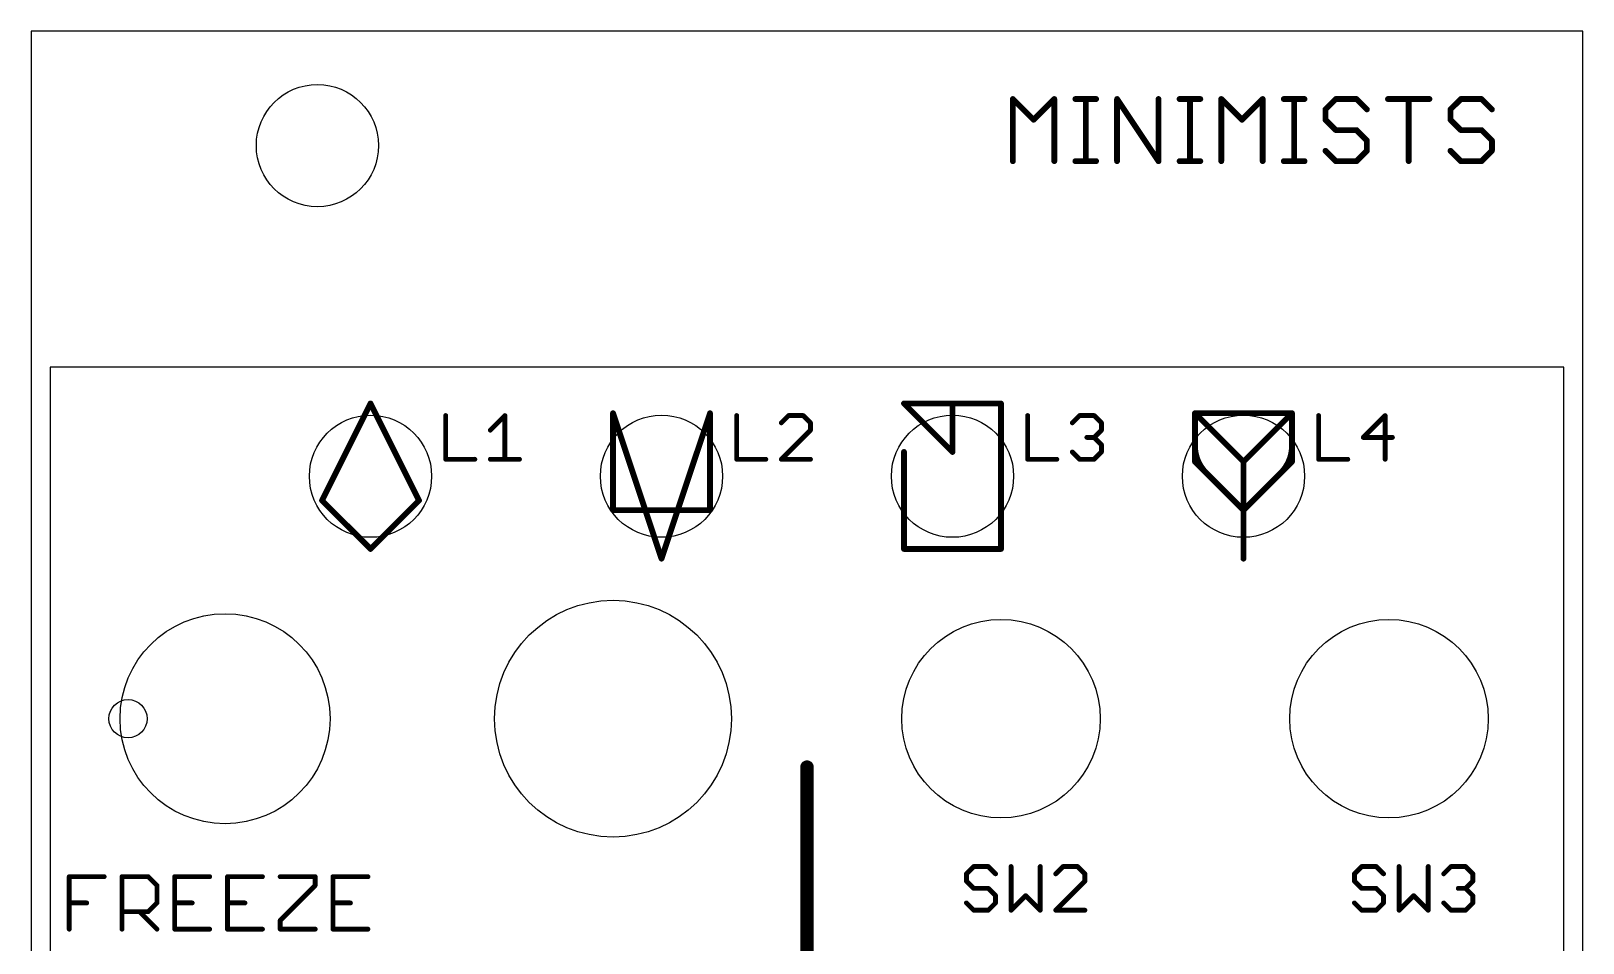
# Model space of a CAD drawing. Extents: x 0 to 41, y 0 to 128.
# Drawn here: x 0 to 40.64, y 104.62 to 128.5 of the extents above; entities that cross this region are included whole.
import ezdxf

# ---------------------------------------------------------------- set-up
doc = ezdxf.new("R2010")
doc.units = 0
doc.layers.add('20', color=7, linetype='CONTINUOUS')
doc.layers.add('25', color=253, linetype='CONTINUOUS')

msp = doc.modelspace()

# ---------------------------------------------------------------- linework, layer by layer
at = {"layer": '20'}
for p, q in [((40.64, 128.5), (0, 128.5)), ((0, 128.5), (0, 0)), ((40.64, 0), (40.64, 128.5)), ((40.14, 119.7), (0.5, 119.7)), ((0.5, 119.7), (0.5, 8.8)), ((40.14, 8.8), (40.14, 119.7))]:
    msp.add_line(p, q, dxfattribs=at)
for centre, radius in [((7.5, 125.5), 1.6), ((8.89, 116.84), 1.6), ((16.51, 116.84), 1.6), ((24.13, 116.84), 1.6), ((31.75, 116.84), 1.6), ((15.24, 110.49), 3.1), ((5.08, 110.49), 2.75), ((25.4, 110.49), 2.6), ((35.56, 110.49), 2.6), ((2.54, 110.49), 0.5)]:
    msp.add_circle(centre, radius, dxfattribs=at)
at = {"layer": '25'}
for points, const_width in [([(25.7112, 125.0922), (25.7112, 126.7192)], 0.1524), ([(25.7112, 126.7192), (26.2535, 126.1769)], 0.1524), ([(26.2535, 126.1769), (26.7959, 126.7192)], 0.1524), ([(26.7959, 126.7192), (26.7959, 125.0922)], 0.1524), ([(27.3484, 126.7192), (27.8907, 126.7192)], 0.1524), ([(27.6195, 125.0922), (27.6195, 126.7192)], 0.1524), ([(28.4398, 125.0922), (28.4398, 126.7192)], 0.1524), ([(28.4398, 126.7192), (29.5245, 125.0922)], 0.1524), ([(29.5245, 125.0922), (29.5245, 126.7192)], 0.1524), ([(30.077, 126.7192), (30.6193, 126.7192)], 0.1524), ([(30.3481, 125.0922), (30.3481, 126.7192)], 0.1524), ([(31.1684, 125.0922), (31.1684, 126.7192)], 0.1524), ([(31.1684, 126.7192), (31.7107, 126.1769)], 0.1524), ([(31.7107, 126.1769), (32.253, 126.7192)], 0.1524), ([(32.253, 126.7192), (32.253, 125.0922)], 0.1524), ([(32.8055, 126.7192), (33.3479, 126.7192)], 0.1524), ([(33.0767, 125.0922), (33.0767, 126.7192)], 0.1524), ([(34.1681, 126.7192), (33.897, 126.448)], 0.1524), ([(33.897, 126.448), (33.897, 126.1769)], 0.1524), ([(34.7105, 126.7192), (34.1681, 126.7192)], 0.1524), ([(34.9816, 126.448), (34.7105, 126.7192)], 0.1524), ([(35.5341, 126.7192), (36.6188, 126.7192)], 0.1524), ([(36.0765, 125.0922), (36.0765, 126.7192)], 0.1524), ([(37.4425, 126.7192), (37.1713, 126.448)], 0.1524), ([(37.1713, 126.448), (37.1713, 126.1769)], 0.1524), ([(37.9848, 126.7192), (37.4425, 126.7192)], 0.1524), ([(38.256, 126.448), (37.9848, 126.7192)], 0.1524), ([(33.897, 126.1769), (34.1681, 125.9057)], 0.1524), ([(37.1713, 126.1769), (37.4425, 125.9057)], 0.1524), ([(34.1681, 125.9057), (34.7105, 125.9057)], 0.1524), ([(34.7105, 125.9057), (34.9816, 125.6345)], 0.1524), ([(34.9816, 125.6345), (34.9816, 125.3634)], 0.1524), ([(37.4425, 125.9057), (37.9848, 125.9057)], 0.1524), ([(37.9848, 125.9057), (38.256, 125.6345)], 0.1524), ([(38.256, 125.6345), (38.256, 125.3634)], 0.1524), ([(34.1681, 125.0922), (33.897, 125.3634)], 0.1524), ([(34.9816, 125.3634), (34.7105, 125.0922)], 0.1524), ([(37.4425, 125.0922), (37.1713, 125.3634)], 0.1524), ([(38.256, 125.3634), (37.9848, 125.0922)], 0.1524), ([(27.3484, 125.0922), (27.8907, 125.0922)], 0.1524), ([(30.077, 125.0922), (30.6193, 125.0922)], 0.1524), ([(32.8055, 125.0922), (33.3479, 125.0922)], 0.1524), ([(34.7105, 125.0922), (34.1681, 125.0922)], 0.1524), ([(37.9848, 125.0922), (37.4425, 125.0922)], 0.1524), ([(8.89, 118.745), (7.62, 116.205)], 0.1524), ([(10.16, 116.205), (8.89, 118.745)], 0.1524), ([(24.13, 118.745), (22.86, 118.745)], 0.1524), ([(22.86, 118.745), (24.13, 117.475)], 0.1524), ([(25.4, 118.745), (24.13, 118.745)], 0.1524), ([(24.13, 117.475), (24.13, 118.745)], 0.1524), ([(25.4, 114.935), (25.4, 118.745)], 0.1524), ([(10.8585, 118.4285), (10.8585, 117.2845)], 0.127), ([(12.0279, 118.0472), (12.4092, 118.4285)], 0.127), ([(12.4092, 118.4285), (12.4092, 117.2845)], 0.127), ([(15.24, 118.491), (16.51, 114.681)], 0.1524), ([(15.24, 115.951), (15.24, 118.491)], 0.1524), ([(16.51, 114.681), (17.78, 118.491)], 0.1524), ([(17.78, 118.491), (17.78, 115.951)], 0.1524), ([(18.4785, 118.4285), (18.4785, 117.2845)], 0.127), ([(19.8386, 118.4285), (19.6479, 118.2378)], 0.127), ([(20.2199, 118.4285), (19.8386, 118.4285)], 0.127), ([(20.4105, 118.2378), (20.2199, 118.4285)], 0.127), ([(20.4105, 118.0472), (20.4105, 118.2378)], 0.127), ([(26.0985, 118.4285), (26.0985, 117.2845)], 0.127), ([(27.2679, 118.2378), (27.4586, 118.4285)], 0.127), ([(27.4586, 118.4285), (27.8399, 118.4285)], 0.127), ([(27.8399, 118.4285), (28.0305, 118.2378)], 0.127), ([(28.0305, 118.2378), (28.0305, 118.0472)], 0.127), ([(33.02, 118.491), (30.48, 118.491)], 0.1524), ([(30.48, 118.491), (31.75, 117.221)], 0.1524), ([(30.48, 118.491), (30.48, 117.6352)], 0.1524), ([(31.75, 117.221), (33.02, 118.491)], 0.1524), ([(33.02, 118.491), (33.02, 117.6352)], 0.1524), ([(33.7185, 118.4285), (33.7185, 117.2845)], 0.127), ([(35.4599, 118.4285), (34.8879, 117.8565)], 0.127), ([(35.4599, 117.2845), (35.4599, 118.4285)], 0.127), ([(19.6479, 117.2845), (20.4105, 118.0472)], 0.127), ([(27.8399, 117.8565), (27.6492, 117.8565)], 0.127), ([(28.0305, 118.0472), (27.8399, 117.8565)], 0.127), ([(27.8399, 117.8565), (28.0305, 117.6658)], 0.127), ([(34.8879, 117.8565), (35.6505, 117.8565)], 0.127), ([(22.86, 117.475), (22.86, 114.935)], 0.1524), ([(27.4586, 117.2845), (27.2679, 117.4752)], 0.127), ([(28.0305, 117.4752), (27.8399, 117.2845)], 0.127), ([(28.0305, 117.6658), (28.0305, 117.4752)], 0.127), ([(30.48, 117.221), (30.48, 117.6352)], 0.1524), ([(33.02, 117.221), (33.02, 117.6352)], 0.1524), ([(10.8585, 117.2845), (11.6212, 117.2845)], 0.127), ([(12.0279, 117.2845), (12.7905, 117.2845)], 0.127), ([(18.4785, 117.2845), (19.2412, 117.2845)], 0.127), ([(20.4105, 117.2845), (19.6479, 117.2845)], 0.127), ([(26.0985, 117.2845), (26.8612, 117.2845)], 0.127), ([(27.8399, 117.2845), (27.4586, 117.2845)], 0.127), ([(30.7729, 116.9281), (30.48, 117.221)], 0.1524), ([(31.75, 117.221), (31.75, 115.951)], 0.1524), ([(32.7271, 116.9281), (33.02, 117.221)], 0.1524), ([(33.7185, 117.2845), (34.4811, 117.2845)], 0.127), ([(30.7729, 116.9281), (31.75, 115.951)], 0.1524), ([(32.7271, 116.9281), (31.75, 115.951)], 0.1524), ([(7.62, 116.205), (8.89, 114.935)], 0.1524), ([(8.89, 114.935), (10.16, 116.205)], 0.1524), ([(17.78, 115.951), (15.24, 115.951)], 0.1524), ([(31.75, 115.951), (31.75, 114.681)], 0.1524), ([(22.86, 114.935), (25.4, 114.935)], 0.1524), ([(20.32, 109.22), (20.32, 104.14)], 0.3556), ([(24.686, 106.6175), (24.4953, 106.4268)], 0.127), ([(24.4953, 106.4268), (24.4953, 106.2362)], 0.127), ([(25.0673, 106.6175), (24.686, 106.6175)], 0.127), ([(25.258, 106.4268), (25.0673, 106.6175)], 0.127), ([(25.6647, 106.6175), (25.6647, 105.4735)], 0.127), ([(26.4274, 105.4735), (26.4274, 106.6175)], 0.127), ([(27.0248, 106.6175), (26.8341, 106.4268)], 0.127), ([(27.4061, 106.6175), (27.0248, 106.6175)], 0.127), ([(27.5967, 106.4268), (27.4061, 106.6175)], 0.127), ([(27.5967, 106.2362), (27.5967, 106.4268)], 0.127), ([(34.846, 106.6175), (34.6553, 106.4268)], 0.127), ([(34.6553, 106.4268), (34.6553, 106.2362)], 0.127), ([(35.2273, 106.6175), (34.846, 106.6175)], 0.127), ([(35.418, 106.4268), (35.2273, 106.6175)], 0.127), ([(35.8247, 106.6175), (35.8247, 105.4735)], 0.127), ([(36.5874, 105.4735), (36.5874, 106.6175)], 0.127), ([(36.9941, 106.4268), (37.1848, 106.6175)], 0.127), ([(37.1848, 106.6175), (37.5661, 106.6175)], 0.127), ([(37.5661, 106.6175), (37.7567, 106.4268)], 0.127), ([(37.7567, 106.4268), (37.7567, 106.2362)], 0.127), ([(1, 104.9775), (1, 106.3517)], 0.127), ([(1, 106.3517), (1.9161, 106.3517)], 0.127), ([(2.3811, 104.9775), (2.3811, 106.3517)], 0.127), ([(2.3811, 106.3517), (3.0682, 106.3517)], 0.127), ([(3.0682, 106.3517), (3.2973, 106.1226)], 0.127), ([(3.2973, 106.1226), (3.2973, 105.6646)], 0.127), ([(4.6784, 106.3517), (3.7623, 106.3517)], 0.127), ([(3.7623, 106.3517), (3.7623, 104.9775)], 0.127), ([(6.0596, 106.3517), (5.1435, 106.3517)], 0.127), ([(5.1435, 106.3517), (5.1435, 104.9775)], 0.127), ([(6.5247, 106.3517), (7.4408, 106.3517)], 0.127), ([(7.4408, 106.1226), (6.5247, 105.2065)], 0.127), ([(7.4408, 106.3517), (7.4408, 106.1226)], 0.127), ([(8.822, 106.3517), (7.9059, 106.3517)], 0.127), ([(7.9059, 106.3517), (7.9059, 104.9775)], 0.127), ([(24.4953, 106.2362), (24.686, 106.0455)], 0.127), ([(24.686, 106.0455), (25.0673, 106.0455)], 0.127), ([(25.0673, 106.0455), (25.258, 105.8548)], 0.127), ([(26.8341, 105.4735), (27.5967, 106.2362)], 0.127), ([(34.6553, 106.2362), (34.846, 106.0455)], 0.127), ([(34.846, 106.0455), (35.2273, 106.0455)], 0.127), ([(35.2273, 106.0455), (35.418, 105.8548)], 0.127), ([(37.5661, 106.0455), (37.3754, 106.0455)], 0.127), ([(37.7567, 106.2362), (37.5661, 106.0455)], 0.127), ([(37.5661, 106.0455), (37.7567, 105.8548)], 0.127), ([(1, 105.6646), (1.458, 105.6646)], 0.127), ([(3.2973, 105.6646), (3.0682, 105.4356)], 0.127), ([(3.7623, 105.6646), (4.2204, 105.6646)], 0.127), ([(5.1435, 105.6646), (5.6016, 105.6646)], 0.127), ([(7.9059, 105.6646), (8.3639, 105.6646)], 0.127), ([(24.686, 105.4735), (24.4953, 105.6642)], 0.127), ([(25.258, 105.6642), (25.0673, 105.4735)], 0.127), ([(25.258, 105.8548), (25.258, 105.6642)], 0.127), ([(25.6647, 105.4735), (26.046, 105.8548)], 0.127), ([(26.046, 105.8548), (26.4274, 105.4735)], 0.127), ([(34.846, 105.4735), (34.6553, 105.6642)], 0.127), ([(35.418, 105.6642), (35.2273, 105.4735)], 0.127), ([(35.418, 105.8548), (35.418, 105.6642)], 0.127), ([(35.8247, 105.4735), (36.206, 105.8548)], 0.127), ([(36.206, 105.8548), (36.5874, 105.4735)], 0.127), ([(37.1848, 105.4735), (36.9941, 105.6642)], 0.127), ([(37.7567, 105.6642), (37.5661, 105.4735)], 0.127), ([(37.7567, 105.8548), (37.7567, 105.6642)], 0.127), ([(3.0682, 105.4356), (2.3811, 105.4356)], 0.127), ([(2.8392, 105.4356), (3.2973, 104.9775)], 0.127), ([(6.5247, 105.2065), (6.5247, 104.9775)], 0.127), ([(25.0673, 105.4735), (24.686, 105.4735)], 0.127), ([(27.5967, 105.4735), (26.8341, 105.4735)], 0.127), ([(35.2273, 105.4735), (34.846, 105.4735)], 0.127), ([(37.5661, 105.4735), (37.1848, 105.4735)], 0.127), ([(3.7623, 104.9775), (4.6784, 104.9775)], 0.127), ([(5.1435, 104.9775), (6.0596, 104.9775)], 0.127), ([(6.5247, 104.9775), (7.4408, 104.9775)], 0.127), ([(7.9059, 104.9775), (8.822, 104.9775)], 0.127)]:
    msp.add_lwpolyline(points, dxfattribs=dict(at, const_width=const_width))
for points, const_width in [([(25.7493, 126.7192, 1), (25.6731, 126.7192)], 0.0762), ([(25.7381, 126.7461, 1), (25.6843, 126.6922)], 0.0762), ([(26.834, 126.7192, 1), (26.7578, 126.7192)], 0.0762), ([(26.8228, 126.6922, 1), (26.7689, 126.7461)], 0.0762), ([(27.3484, 126.7573, 1), (27.3484, 126.6811)], 0.0762), ([(27.6576, 126.7192, 1), (27.5814, 126.7192)], 0.0762), ([(27.8907, 126.6811, 1), (27.8907, 126.7573)], 0.0762), ([(28.4779, 126.7192, 1), (28.4017, 126.7192)], 0.0762), ([(28.4715, 126.7403, 1), (28.4081, 126.6981)], 0.0762), ([(29.5626, 126.7192, 1), (29.4864, 126.7192)], 0.0762), ([(30.077, 126.7573, 1), (30.077, 126.6811)], 0.0762), ([(30.3862, 126.7192, 1), (30.31, 126.7192)], 0.0762), ([(30.6193, 126.6811, 1), (30.6193, 126.7573)], 0.0762), ([(31.1953, 126.7461, 1), (31.1414, 126.6922)], 0.0762), ([(31.2065, 126.7192, 1), (31.1303, 126.7192)], 0.0762), ([(32.2911, 126.7192, 1), (32.2149, 126.7192)], 0.0762), ([(32.28, 126.6922, 1), (32.2261, 126.7461)], 0.0762), ([(32.8055, 126.7573, 1), (32.8055, 126.6811)], 0.0762), ([(33.1148, 126.7192, 1), (33.0386, 126.7192)], 0.0762), ([(33.3479, 126.6811, 1), (33.3479, 126.7573)], 0.0762), ([(33.87, 126.475, 1), (33.9239, 126.4211)], 0.0762), ([(33.9351, 126.448, 1), (33.8589, 126.448)], 0.0762), ([(34.1681, 126.7573, 1), (34.1681, 126.6811)], 0.0762), ([(34.1951, 126.6922, 1), (34.1412, 126.7461)], 0.0762), ([(34.7374, 126.7461, 1), (34.6835, 126.6922)], 0.0762), ([(34.7105, 126.6811, 1), (34.7105, 126.7573)], 0.0762), ([(34.9547, 126.4211, 1), (35.0086, 126.475)], 0.0762), ([(35.5341, 126.7573, 1), (35.5341, 126.6811)], 0.0762), ([(36.1146, 126.7192, 1), (36.0384, 126.7192)], 0.0762), ([(36.6188, 126.6811, 1), (36.6188, 126.7573)], 0.0762), ([(37.2094, 126.448, 1), (37.1332, 126.448)], 0.0762), ([(37.1444, 126.475, 1), (37.1982, 126.4211)], 0.0762), ([(37.4425, 126.7573, 1), (37.4425, 126.6811)], 0.0762), ([(37.4694, 126.6922, 1), (37.4155, 126.7461)], 0.0762), ([(38.0117, 126.7461, 1), (37.9578, 126.6922)], 0.0762), ([(37.9848, 126.6811, 1), (37.9848, 126.7573)], 0.0762), ([(38.229, 126.4211, 1), (38.2829, 126.475)], 0.0762), ([(26.2266, 126.2038, 1), (26.2805, 126.1499)], 0.0762), ([(26.2266, 126.1499, 1), (26.2805, 126.2038)], 0.0762), ([(31.6838, 126.2038, 1), (31.7377, 126.1499)], 0.0762), ([(31.6838, 126.1499, 1), (31.7377, 126.2038)], 0.0762), ([(33.9239, 126.2038, 1), (33.87, 126.1499)], 0.0762), ([(33.8589, 126.1769, 1), (33.9351, 126.1769)], 0.0762), ([(37.1982, 126.2038, 1), (37.1444, 126.1499)], 0.0762), ([(37.1332, 126.1769, 1), (37.2094, 126.1769)], 0.0762), ([(34.1681, 125.9438, 1), (34.1681, 125.8676)], 0.0762), ([(34.1412, 125.8788, 1), (34.1951, 125.9326)], 0.0762), ([(34.7374, 125.9326, 1), (34.6835, 125.8788)], 0.0762), ([(34.7105, 125.8676, 1), (34.7105, 125.9438)], 0.0762), ([(35.0197, 125.6345, 1), (34.9435, 125.6345)], 0.0762), ([(34.9547, 125.6076, 1), (35.0086, 125.6615)], 0.0762), ([(37.4425, 125.9438, 1), (37.4425, 125.8676)], 0.0762), ([(37.4155, 125.8788, 1), (37.4694, 125.9326)], 0.0762), ([(38.0117, 125.9326, 1), (37.9578, 125.8788)], 0.0762), ([(37.9848, 125.8676, 1), (37.9848, 125.9438)], 0.0762), ([(38.2941, 125.6345, 1), (38.2179, 125.6345)], 0.0762), ([(38.229, 125.6076, 1), (38.2829, 125.6615)], 0.0762), ([(33.9239, 125.3903, 1), (33.87, 125.3364)], 0.0762), ([(34.9435, 125.3634, 1), (35.0197, 125.3634)], 0.0762), ([(35.0086, 125.3364, 1), (34.9547, 125.3903)], 0.0762), ([(37.1982, 125.3903, 1), (37.1444, 125.3364)], 0.0762), ([(38.2179, 125.3634, 1), (38.2941, 125.3634)], 0.0762), ([(38.2829, 125.3364, 1), (38.229, 125.3903)], 0.0762), ([(25.6731, 125.0922, 1), (25.7493, 125.0922)], 0.0762), ([(26.7578, 125.0922, 1), (26.834, 125.0922)], 0.0762), ([(27.3484, 125.1303, 1), (27.3484, 125.0541)], 0.0762), ([(27.5814, 125.0922, 1), (27.6576, 125.0922)], 0.0762), ([(27.8907, 125.0541, 1), (27.8907, 125.1303)], 0.0762), ([(28.4017, 125.0922, 1), (28.4779, 125.0922)], 0.0762), ([(29.4864, 125.0922, 1), (29.5626, 125.0922)], 0.0762), ([(29.4928, 125.0711, 1), (29.5562, 125.1133)], 0.0762), ([(30.077, 125.1303, 1), (30.077, 125.0541)], 0.0762), ([(30.31, 125.0922, 1), (30.3862, 125.0922)], 0.0762), ([(30.6193, 125.0541, 1), (30.6193, 125.1303)], 0.0762), ([(31.1303, 125.0922, 1), (31.2065, 125.0922)], 0.0762), ([(32.2149, 125.0922, 1), (32.2911, 125.0922)], 0.0762), ([(32.8055, 125.1303, 1), (32.8055, 125.0541)], 0.0762), ([(33.0386, 125.0922, 1), (33.1148, 125.0922)], 0.0762), ([(33.3479, 125.0541, 1), (33.3479, 125.1303)], 0.0762), ([(34.1681, 125.1303, 1), (34.1681, 125.0541)], 0.0762), ([(34.1412, 125.0653, 1), (34.1951, 125.1191)], 0.0762), ([(34.6835, 125.1191, 1), (34.7374, 125.0653)], 0.0762), ([(34.7105, 125.0541, 1), (34.7105, 125.1303)], 0.0762), ([(36.0384, 125.0922, 1), (36.1146, 125.0922)], 0.0762), ([(37.4425, 125.1303, 1), (37.4425, 125.0541)], 0.0762), ([(37.4155, 125.0653, 1), (37.4694, 125.1191)], 0.0762), ([(37.9578, 125.1191, 1), (38.0117, 125.0653)], 0.0762), ([(37.9848, 125.0541, 1), (37.9848, 125.1303)], 0.0762), ([(8.9241, 118.762, 1), (8.8559, 118.728)], 0.0762), ([(8.9241, 118.728, 1), (8.8559, 118.762)], 0.0762), ([(22.86, 118.7831, 1), (22.86, 118.7069)], 0.0762), ([(22.8869, 118.7719, 1), (22.8331, 118.7181)], 0.0762), ([(24.13, 118.7831, 1), (24.13, 118.7069)], 0.0762), ([(24.1681, 118.745, 1), (24.0919, 118.745)], 0.0762), ([(24.13, 118.7069, 1), (24.13, 118.7831)], 0.0762), ([(25.4381, 118.745, 1), (25.3619, 118.745)], 0.0762), ([(25.4, 118.7069, 1), (25.4, 118.7831)], 0.0762), ([(10.8903, 118.4285, 1), (10.8268, 118.4285)], 0.0635), ([(12.441, 118.4285, 1), (12.3775, 118.4285)], 0.0635), ([(12.4317, 118.406, 1), (12.3868, 118.4509)], 0.0635), ([(15.2781, 118.491, 1), (15.2019, 118.491)], 0.0762), ([(15.2761, 118.503, 1), (15.2039, 118.479)], 0.0762), ([(17.8181, 118.491, 1), (17.7419, 118.491)], 0.0762), ([(17.8161, 118.479, 1), (17.7439, 118.503)], 0.0762), ([(18.5102, 118.4285, 1), (18.4468, 118.4285)], 0.0635), ([(19.6254, 118.2603, 1), (19.6703, 118.2154)], 0.0635), ([(19.8386, 118.4602, 1), (19.8386, 118.3967)], 0.0635), ([(19.861, 118.406, 1), (19.8161, 118.4509)], 0.0635), ([(20.2423, 118.4509, 1), (20.1974, 118.406)], 0.0635), ([(20.2199, 118.3967, 1), (20.2199, 118.4602)], 0.0635), ([(20.4423, 118.2378, 1), (20.3788, 118.2378)], 0.0635), ([(20.3881, 118.2154, 1), (20.433, 118.2603)], 0.0635), ([(26.1303, 118.4285, 1), (26.0668, 118.4285)], 0.0635), ([(27.2454, 118.2603, 1), (27.2903, 118.2154)], 0.0635), ([(27.4586, 118.4602, 1), (27.4586, 118.3967)], 0.0635), ([(27.481, 118.406, 1), (27.4361, 118.4509)], 0.0635), ([(27.8623, 118.4509, 1), (27.8174, 118.406)], 0.0635), ([(27.8399, 118.3967, 1), (27.8399, 118.4602)], 0.0635), ([(28.0623, 118.2378, 1), (27.9988, 118.2378)], 0.0635), ([(28.0081, 118.2154, 1), (28.053, 118.2603)], 0.0635), ([(30.48, 118.5291, 1), (30.48, 118.4529)], 0.0762), ([(30.5181, 118.491, 1), (30.4419, 118.491)], 0.0762), ([(30.5069, 118.5179, 1), (30.4531, 118.4641)], 0.0762), ([(33.0581, 118.491, 1), (32.9819, 118.491)], 0.0762), ([(33.0469, 118.4641, 1), (32.9931, 118.5179)], 0.0762), ([(33.02, 118.4529, 1), (33.02, 118.5291)], 0.0762), ([(33.7503, 118.4285, 1), (33.6867, 118.4285)], 0.0635), ([(35.4916, 118.4285, 1), (35.4281, 118.4285)], 0.0635), ([(35.4823, 118.406, 1), (35.4374, 118.4509)], 0.0635), ([(12.0054, 118.0696, 1), (12.0503, 118.0247)], 0.0635), ([(20.3788, 118.0472, 1), (20.4423, 118.0472)], 0.0635), ([(20.433, 118.0247, 1), (20.3881, 118.0696)], 0.0635), ([(27.6492, 117.8882, 1), (27.6492, 117.8247)], 0.0635), ([(27.8623, 117.8789, 1), (27.8174, 117.834)], 0.0635), ([(27.8174, 117.8789, 1), (27.8623, 117.834)], 0.0635), ([(27.8399, 117.8247, 1), (27.8399, 117.8882)], 0.0635), ([(27.9988, 118.0472, 1), (28.0623, 118.0472)], 0.0635), ([(28.053, 118.0247, 1), (28.0081, 118.0696)], 0.0635), ([(34.8879, 117.8882, 1), (34.8879, 117.8247)], 0.0635), ([(34.8654, 117.8789, 1), (34.9103, 117.834)], 0.0635), ([(35.6505, 117.8247, 1), (35.6505, 117.8882)], 0.0635), ([(22.8981, 117.475, 1), (22.8219, 117.475)], 0.0762), ([(24.0919, 117.475, 1), (24.1681, 117.475)], 0.0762), ([(24.1031, 117.4481, 1), (24.1569, 117.5019)], 0.0762), ([(27.2903, 117.4976, 1), (27.2454, 117.4527)], 0.0635), ([(28.0623, 117.6658, 1), (27.9988, 117.6658)], 0.0635), ([(27.9988, 117.4752, 1), (28.0623, 117.4752)], 0.0635), ([(28.0081, 117.6434, 1), (28.053, 117.6883)], 0.0635), ([(28.053, 117.4527, 1), (28.0081, 117.4976)], 0.0635), ([(30.5181, 117.6352, 1), (30.4419, 117.6352)], 0.0762), ([(30.48, 117.6352, 0.1989), (30.7729, 116.9281)], 0.1524), ([(30.5181, 117.6352, 1), (30.4419, 117.6352)], 0.0762), ([(30.4419, 117.6352, 1), (30.5181, 117.6352)], 0.0762), ([(32.7271, 116.9281, 0.1989), (33.02, 117.6352)], 0.1524), ([(33.0581, 117.6352, 1), (32.9819, 117.6352)], 0.0762), ([(33.0581, 117.6352, 1), (32.9819, 117.6352)], 0.0762), ([(32.9819, 117.6352, 1), (33.0581, 117.6352)], 0.0762), ([(10.8585, 117.3163, 1), (10.8585, 117.2528)], 0.0635), ([(10.8268, 117.2845, 1), (10.8903, 117.2845)], 0.0635), ([(11.6212, 117.2528, 1), (11.6212, 117.3163)], 0.0635), ([(12.0279, 117.3163, 1), (12.0279, 117.2528)], 0.0635), ([(12.3775, 117.2845, 1), (12.441, 117.2845)], 0.0635), ([(12.7905, 117.2528, 1), (12.7905, 117.3163)], 0.0635), ([(18.4785, 117.3163, 1), (18.4785, 117.2528)], 0.0635), ([(18.4468, 117.2845, 1), (18.5102, 117.2845)], 0.0635), ([(19.2412, 117.2528, 1), (19.2412, 117.3163)], 0.0635), ([(19.6254, 117.307, 1), (19.6703, 117.262)], 0.0635), ([(19.6479, 117.3163, 1), (19.6479, 117.2528)], 0.0635), ([(20.4105, 117.2528, 1), (20.4105, 117.3163)], 0.0635), ([(26.0985, 117.3163, 1), (26.0985, 117.2528)], 0.0635), ([(26.0668, 117.2845, 1), (26.1303, 117.2845)], 0.0635), ([(26.8612, 117.2528, 1), (26.8612, 117.3163)], 0.0635), ([(27.4586, 117.3163, 1), (27.4586, 117.2528)], 0.0635), ([(27.4361, 117.262, 1), (27.481, 117.307)], 0.0635), ([(27.8174, 117.307, 1), (27.8623, 117.262)], 0.0635), ([(27.8399, 117.2528, 1), (27.8399, 117.3163)], 0.0635), ([(30.4419, 117.221, 1), (30.5181, 117.221)], 0.0762), ([(30.5069, 117.2479, 1), (30.4531, 117.1941)], 0.0762), ([(31.7881, 117.221, 1), (31.7119, 117.221)], 0.0762), ([(31.7231, 117.2479, 1), (31.7769, 117.1941)], 0.0762), ([(31.7231, 117.1941, 1), (31.7769, 117.2479)], 0.0762), ([(32.9819, 117.221, 1), (33.0581, 117.221)], 0.0762), ([(33.0469, 117.1941, 1), (32.9931, 117.2479)], 0.0762), ([(33.6867, 117.2845, 1), (33.7503, 117.2845)], 0.0635), ([(33.7185, 117.3163, 1), (33.7185, 117.2528)], 0.0635), ([(34.4811, 117.2528, 1), (34.4811, 117.3163)], 0.0635), ([(35.4281, 117.2845, 1), (35.4916, 117.2845)], 0.0635), ([(30.7998, 116.955, 1), (30.746, 116.9012)], 0.0762), ([(30.746, 116.9012, 1), (30.7998, 116.955)], 0.0762), ([(30.746, 116.9012, 1), (30.7998, 116.955)], 0.0762), ([(32.7002, 116.955, 1), (32.754, 116.9012)], 0.0762), ([(32.7002, 116.955, 1), (32.754, 116.9012)], 0.0762), ([(32.754, 116.9012, 1), (32.7002, 116.955)], 0.0762), ([(7.5859, 116.222, 1), (7.6541, 116.188)], 0.0762), ([(7.6469, 116.2319, 1), (7.5931, 116.1781)], 0.0762), ([(10.1259, 116.188, 1), (10.1941, 116.222)], 0.0762), ([(10.1869, 116.1781, 1), (10.1331, 116.2319)], 0.0762), ([(15.24, 115.9891, 1), (15.24, 115.9129)], 0.0762), ([(15.2019, 115.951, 1), (15.2781, 115.951)], 0.0762), ([(17.7419, 115.951, 1), (17.8181, 115.951)], 0.0762), ([(17.78, 115.9129, 1), (17.78, 115.9891)], 0.0762), ([(31.7881, 115.951, 1), (31.7119, 115.951)], 0.0762), ([(31.7119, 115.951, 1), (31.7881, 115.951)], 0.0762), ([(31.7231, 115.9779, 1), (31.7769, 115.9241)], 0.0762), ([(31.7231, 115.9241, 1), (31.7769, 115.9779)], 0.0762), ([(22.86, 114.9731, 1), (22.86, 114.8969)], 0.0762), ([(25.4, 114.8969, 1), (25.4, 114.9731)], 0.0762), ([(8.8631, 114.9619, 1), (8.9169, 114.9081)], 0.0762), ([(8.8631, 114.9081, 1), (8.9169, 114.9619)], 0.0762), ([(16.4739, 114.693, 1), (16.5461, 114.669)], 0.0762), ([(16.4739, 114.669, 1), (16.5461, 114.693)], 0.0762), ([(22.8219, 114.935, 1), (22.8981, 114.935)], 0.0762), ([(25.3619, 114.935, 1), (25.4381, 114.935)], 0.0762), ([(31.7119, 114.681, 1), (31.7881, 114.681)], 0.0762), ([(20.4089, 109.22, 1), (20.2311, 109.22)], 0.1778), ([(24.5271, 106.4268, 1), (24.4636, 106.4268)], 0.0635), ([(24.4729, 106.4493, 1), (24.5178, 106.4044)], 0.0635), ([(24.686, 106.6492, 1), (24.686, 106.5857)], 0.0635), ([(24.7084, 106.595, 1), (24.6635, 106.6399)], 0.0635), ([(25.0897, 106.6399, 1), (25.0448, 106.595)], 0.0635), ([(25.0673, 106.5857, 1), (25.0673, 106.6492)], 0.0635), ([(25.2355, 106.4044, 1), (25.2804, 106.4493)], 0.0635), ([(25.6964, 106.6175, 1), (25.633, 106.6175)], 0.0635), ([(26.4591, 106.6175, 1), (26.3956, 106.6175)], 0.0635), ([(26.8116, 106.4493, 1), (26.8565, 106.4044)], 0.0635), ([(27.0248, 106.6492, 1), (27.0248, 106.5857)], 0.0635), ([(27.0472, 106.595, 1), (27.0023, 106.6399)], 0.0635), ([(27.4285, 106.6399, 1), (27.3836, 106.595)], 0.0635), ([(27.4061, 106.5857, 1), (27.4061, 106.6492)], 0.0635), ([(27.6285, 106.4268, 1), (27.565, 106.4268)], 0.0635), ([(27.5743, 106.4044, 1), (27.6192, 106.4493)], 0.0635), ([(34.6871, 106.4268, 1), (34.6236, 106.4268)], 0.0635), ([(34.6329, 106.4493, 1), (34.6778, 106.4044)], 0.0635), ([(34.846, 106.6492, 1), (34.846, 106.5857)], 0.0635), ([(34.8684, 106.595, 1), (34.8235, 106.6399)], 0.0635), ([(35.2497, 106.6399, 1), (35.2048, 106.595)], 0.0635), ([(35.2273, 106.5857, 1), (35.2273, 106.6492)], 0.0635), ([(35.3955, 106.4044, 1), (35.4404, 106.4493)], 0.0635), ([(35.8565, 106.6175, 1), (35.7929, 106.6175)], 0.0635), ([(36.6191, 106.6175, 1), (36.5556, 106.6175)], 0.0635), ([(36.9716, 106.4493, 1), (37.0165, 106.4044)], 0.0635), ([(37.1848, 106.6492, 1), (37.1848, 106.5857)], 0.0635), ([(37.2072, 106.595, 1), (37.1623, 106.6399)], 0.0635), ([(37.5885, 106.6399, 1), (37.5436, 106.595)], 0.0635), ([(37.5661, 106.5857, 1), (37.5661, 106.6492)], 0.0635), ([(37.7885, 106.4268, 1), (37.725, 106.4268)], 0.0635), ([(37.7343, 106.4044, 1), (37.7792, 106.4493)], 0.0635), ([(1.0317, 106.3517, 1), (0.9682, 106.3517)], 0.0635), ([(1, 106.3834, 1), (1, 106.3199)], 0.0635), ([(1.9161, 106.3199, 1), (1.9161, 106.3834)], 0.0635), ([(2.4129, 106.3517, 1), (2.3494, 106.3517)], 0.0635), ([(2.3811, 106.3834, 1), (2.3811, 106.3199)], 0.0635), ([(3.0907, 106.3741, 1), (3.0458, 106.3292)], 0.0635), ([(3.0682, 106.3199, 1), (3.0682, 106.3834)], 0.0635), ([(3.329, 106.1226, 1), (3.2655, 106.1226)], 0.0635), ([(3.2748, 106.1002, 1), (3.3197, 106.1451)], 0.0635), ([(3.7941, 106.3517, 1), (3.7306, 106.3517)], 0.0635), ([(3.7623, 106.3834, 1), (3.7623, 106.3199)], 0.0635), ([(4.6784, 106.3199, 1), (4.6784, 106.3834)], 0.0635), ([(5.1752, 106.3517, 1), (5.1117, 106.3517)], 0.0635), ([(5.1435, 106.3834, 1), (5.1435, 106.3199)], 0.0635), ([(6.0596, 106.3199, 1), (6.0596, 106.3834)], 0.0635), ([(6.5247, 106.3834, 1), (6.5247, 106.3199)], 0.0635), ([(7.4725, 106.3517, 1), (7.409, 106.3517)], 0.0635), ([(7.409, 106.1226, 1), (7.4725, 106.1226)], 0.0635), ([(7.4632, 106.1002, 1), (7.4183, 106.1451)], 0.0635), ([(7.4408, 106.3199, 1), (7.4408, 106.3834)], 0.0635), ([(7.9376, 106.3517, 1), (7.8741, 106.3517)], 0.0635), ([(7.9059, 106.3834, 1), (7.9059, 106.3199)], 0.0635), ([(8.822, 106.3199, 1), (8.822, 106.3834)], 0.0635), ([(24.5178, 106.2586, 1), (24.4729, 106.2137)], 0.0635), ([(24.4636, 106.2362, 1), (24.5271, 106.2362)], 0.0635), ([(24.686, 106.0772, 1), (24.686, 106.0137)], 0.0635), ([(24.6635, 106.023, 1), (24.7084, 106.0679)], 0.0635), ([(25.0897, 106.0679, 1), (25.0448, 106.023)], 0.0635), ([(25.0673, 106.0137, 1), (25.0673, 106.0772)], 0.0635), ([(27.565, 106.2362, 1), (27.6285, 106.2362)], 0.0635), ([(27.6192, 106.2137, 1), (27.5743, 106.2586)], 0.0635), ([(34.6236, 106.2362, 1), (34.6871, 106.2362)], 0.0635), ([(34.6778, 106.2586, 1), (34.6329, 106.2137)], 0.0635), ([(34.846, 106.0772, 1), (34.846, 106.0137)], 0.0635), ([(34.8235, 106.023, 1), (34.8684, 106.0679)], 0.0635), ([(35.2497, 106.0679, 1), (35.2048, 106.023)], 0.0635), ([(35.2273, 106.0137, 1), (35.2273, 106.0772)], 0.0635), ([(37.3754, 106.0772, 1), (37.3754, 106.0137)], 0.0635), ([(37.5885, 106.0679, 1), (37.5436, 106.023)], 0.0635), ([(37.5436, 106.0679, 1), (37.5885, 106.023)], 0.0635), ([(37.5661, 106.0137, 1), (37.5661, 106.0772)], 0.0635), ([(37.725, 106.2362, 1), (37.7885, 106.2362)], 0.0635), ([(37.7792, 106.2137, 1), (37.7343, 106.2586)], 0.0635), ([(1, 105.6963, 1), (1, 105.6328)], 0.0635), ([(1.458, 105.6328, 1), (1.458, 105.6963)], 0.0635), ([(3.2655, 105.6646, 1), (3.329, 105.6646)], 0.0635), ([(3.3197, 105.6421, 1), (3.2748, 105.687)], 0.0635), ([(3.7623, 105.6963, 1), (3.7623, 105.6328)], 0.0635), ([(4.2204, 105.6328, 1), (4.2204, 105.6963)], 0.0635), ([(5.1435, 105.6963, 1), (5.1435, 105.6328)], 0.0635), ([(5.6016, 105.6328, 1), (5.6016, 105.6963)], 0.0635), ([(7.9059, 105.6963, 1), (7.9059, 105.6328)], 0.0635), ([(8.3639, 105.6328, 1), (8.3639, 105.6963)], 0.0635), ([(24.5178, 105.6866, 1), (24.4729, 105.6417)], 0.0635), ([(25.2897, 105.8548, 1), (25.2262, 105.8548)], 0.0635), ([(25.2262, 105.6642, 1), (25.2897, 105.6642)], 0.0635), ([(25.2355, 105.8324, 1), (25.2804, 105.8773)], 0.0635), ([(25.2804, 105.6417, 1), (25.2355, 105.6866)], 0.0635), ([(26.0685, 105.8773, 1), (26.0236, 105.8324)], 0.0635), ([(26.0685, 105.8324, 1), (26.0236, 105.8773)], 0.0635), ([(34.6778, 105.6866, 1), (34.6329, 105.6417)], 0.0635), ([(35.4497, 105.8548, 1), (35.3862, 105.8548)], 0.0635), ([(35.3862, 105.6642, 1), (35.4497, 105.6642)], 0.0635), ([(35.3955, 105.8324, 1), (35.4404, 105.8773)], 0.0635), ([(35.4404, 105.6417, 1), (35.3955, 105.6866)], 0.0635), ([(36.2285, 105.8773, 1), (36.1836, 105.8324)], 0.0635), ([(36.2285, 105.8324, 1), (36.1836, 105.8773)], 0.0635), ([(37.0165, 105.6866, 1), (36.9716, 105.6417)], 0.0635), ([(37.7885, 105.8548, 1), (37.725, 105.8548)], 0.0635), ([(37.725, 105.6642, 1), (37.7885, 105.6642)], 0.0635), ([(37.7343, 105.8324, 1), (37.7792, 105.8773)], 0.0635), ([(37.7792, 105.6417, 1), (37.7343, 105.6866)], 0.0635), ([(2.3811, 105.4673, 1), (2.3811, 105.4038)], 0.0635), ([(2.8616, 105.458, 1), (2.8167, 105.4131)], 0.0635), ([(3.0458, 105.458, 1), (3.0907, 105.4131)], 0.0635), ([(3.0682, 105.4038, 1), (3.0682, 105.4673)], 0.0635), ([(6.5564, 105.2065, 1), (6.4929, 105.2065)], 0.0635), ([(6.5022, 105.229, 1), (6.5471, 105.1841)], 0.0635), ([(24.686, 105.5053, 1), (24.686, 105.4417)], 0.0635), ([(24.6635, 105.451, 1), (24.7084, 105.496)], 0.0635), ([(25.0448, 105.496, 1), (25.0897, 105.451)], 0.0635), ([(25.0673, 105.4417, 1), (25.0673, 105.5053)], 0.0635), ([(25.6422, 105.496, 1), (25.6872, 105.451)], 0.0635), ([(25.633, 105.4735, 1), (25.6964, 105.4735)], 0.0635), ([(26.3956, 105.4735, 1), (26.4591, 105.4735)], 0.0635), ([(26.4049, 105.451, 1), (26.4498, 105.496)], 0.0635), ([(26.8341, 105.5053, 1), (26.8341, 105.4417)], 0.0635), ([(26.8116, 105.496, 1), (26.8565, 105.451)], 0.0635), ([(27.5967, 105.4417, 1), (27.5967, 105.5053)], 0.0635), ([(34.846, 105.5053, 1), (34.846, 105.4417)], 0.0635), ([(34.8235, 105.451, 1), (34.8684, 105.496)], 0.0635), ([(35.2048, 105.496, 1), (35.2497, 105.451)], 0.0635), ([(35.2273, 105.4417, 1), (35.2273, 105.5053)], 0.0635), ([(35.8022, 105.496, 1), (35.8472, 105.451)], 0.0635), ([(35.7929, 105.4735, 1), (35.8565, 105.4735)], 0.0635), ([(36.5556, 105.4735, 1), (36.6191, 105.4735)], 0.0635), ([(36.5649, 105.451, 1), (36.6098, 105.496)], 0.0635), ([(37.1848, 105.5053, 1), (37.1848, 105.4417)], 0.0635), ([(37.1623, 105.451, 1), (37.2072, 105.496)], 0.0635), ([(37.5436, 105.496, 1), (37.5885, 105.451)], 0.0635), ([(37.5661, 105.4417, 1), (37.5661, 105.5053)], 0.0635), ([(0.9682, 104.9775, 1), (1.0317, 104.9775)], 0.0635), ([(2.3494, 104.9775, 1), (2.4129, 104.9775)], 0.0635), ([(3.2748, 104.955, 1), (3.3197, 105)], 0.0635), ([(3.7623, 105.0093, 1), (3.7623, 104.9458)], 0.0635), ([(3.7306, 104.9775, 1), (3.7941, 104.9775)], 0.0635), ([(4.6784, 104.9458, 1), (4.6784, 105.0093)], 0.0635), ([(5.1117, 104.9775, 1), (5.1752, 104.9775)], 0.0635), ([(5.1435, 105.0093, 1), (5.1435, 104.9458)], 0.0635), ([(6.0596, 104.9458, 1), (6.0596, 105.0093)], 0.0635), ([(6.4929, 104.9775, 1), (6.5564, 104.9775)], 0.0635), ([(6.5247, 105.0093, 1), (6.5247, 104.9458)], 0.0635), ([(7.4408, 104.9458, 1), (7.4408, 105.0093)], 0.0635), ([(7.9059, 105.0093, 1), (7.9059, 104.9458)], 0.0635), ([(7.8741, 104.9775, 1), (7.9376, 104.9775)], 0.0635), ([(8.822, 104.9458, 1), (8.822, 105.0093)], 0.0635)]:
    msp.add_lwpolyline(points, format="xyb", dxfattribs=dict(at, const_width=const_width))

doc.saveas('drawing.dxf')
